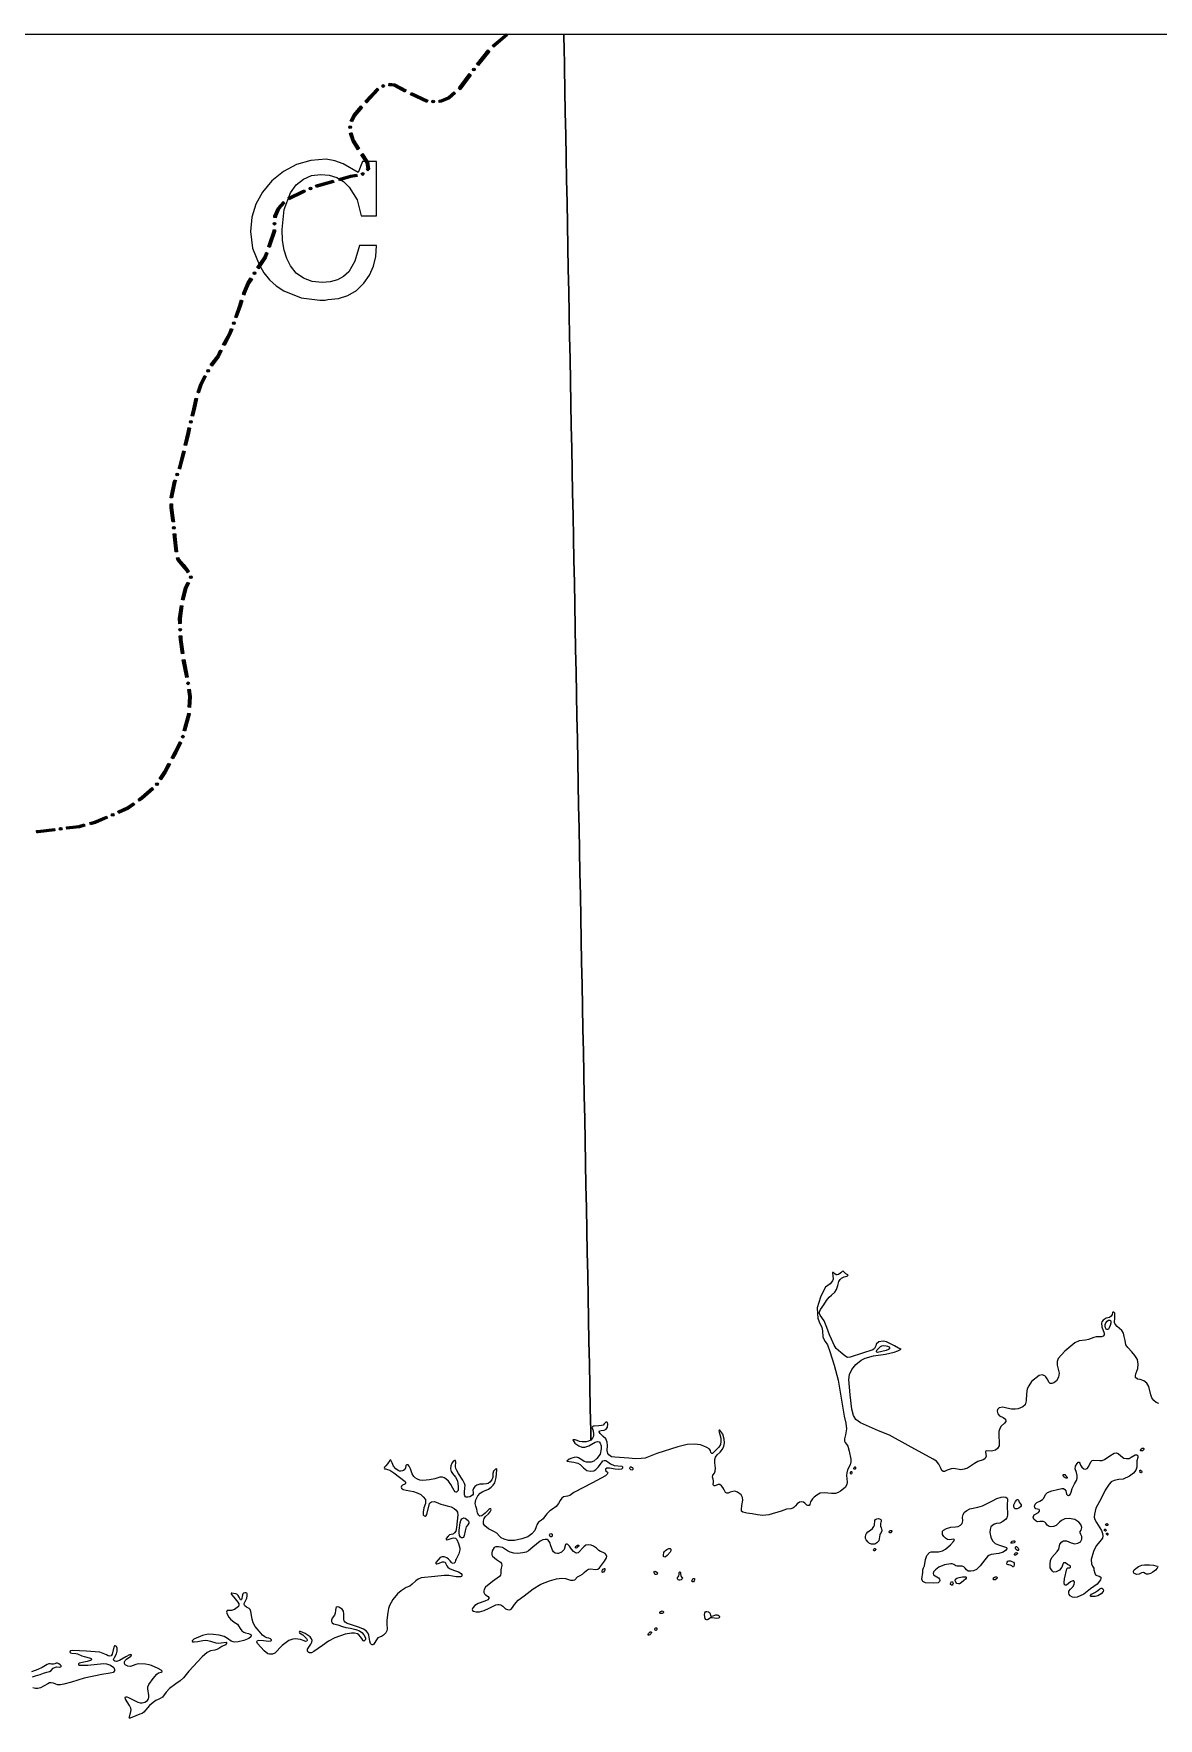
# Model space of a CAD drawing. Header units: metres. Extents: x -835890 to 1024355, y 79891 to 2211954.
# Drawn here: x 321730 to 508198, y 1932672 to 2211873 of the extents above; entities that cross this region are included whole.
import ezdxf

# ---------------------------------------------------------------- set-up
doc = ezdxf.new("R2010")
doc.units = ezdxf.units.M
doc.header["$LTSCALE"] = 2200
for name, color, linetype, lineweight in [('18', 7, 'Continuous', 13), ('20', 7, 'Continuous', 13), ('37', 7, 'Continuous', 13)]:
    doc.layers.add(name, color=color, linetype=linetype, lineweight=lineweight)

msp = doc.modelspace()

# ---------------------------------------------------------------- hatches: boundary and pattern name
at = {"layer": '37'}
for points in [[(400302, 2211567), (398009, 2209633), (397752, 2209938), (400044, 2211873)], [(397351, 2208941), (395489, 2206589), (395175, 2206837), (397037, 2209190)], [(394572, 2205753, 1), (394851, 2206105, 1)], [(379494, 2203103, 1), (379896, 2203304, 1)], [(383284, 2202203), (381468, 2203160), (380602, 2203257), (380646, 2203654), (381587, 2203549), (383470, 2202556)], [(394263, 2205018), (392528, 2202660), (392437, 2202583), (392179, 2202888), (392234, 2202935), (393940, 2205255)], [(378967, 2202593), (376945, 2200432), (376922, 2200407), (376621, 2200670), (376648, 2200701), (378674, 2202866)], [(386912, 2200493), (384181, 2201736), (384347, 2202100), (387077, 2200857)], [(387745, 2200601, 1), (388194, 2200631, 1)], [(391674, 2201936), (390680, 2201092), (389369, 2200509), (388980, 2200483), (388954, 2200882), (389271, 2200903), (390465, 2201435), (391416, 2202241)], [(376265, 2199653), (375019, 2198227), (374595, 2197271), (374229, 2197433), (374678, 2198444), (375963, 2199916)], [(374190, 2196158, 1), (374239, 2196606, 1)], [(374482, 2195471), (374892, 2194239), (375767, 2192836), (375427, 2192624), (374527, 2194067), (374102, 2195345)], [(376292, 2191997), (377267, 2190603), (377425, 2189403), (377154, 2189132), (376871, 2189414), (377003, 2189546), (376883, 2190453), (375964, 2191768)], [(367413, 2186116, 1), (367832, 2186280, 1)], [(371490, 2187193), (368928, 2186493), (368627, 2186375), (368482, 2186748), (368802, 2186873), (371384, 2187579)], [(375338, 2188224), (374340, 2188024), (372456, 2187468), (372342, 2187852), (374244, 2188413), (375259, 2188616)], [(376058, 2188573, 1), (376499, 2188661, 1)], [(363371, 2183780), (362495, 2182804), (361965, 2181606), (361942, 2181358), (361544, 2181395), (361572, 2181708), (362155, 2183024), (363074, 2184048)], [(366764, 2185648), (366442, 2185523), (364086, 2184341), (363907, 2184698), (366279, 2185888), (366618, 2186021)], [(361632, 2180156, 1), (361673, 2180605, 1)], [(361829, 2179382), (361829, 2179112), (361122, 2176984), (360926, 2176459), (360551, 2176599), (360745, 2177117), (361429, 2179177), (361429, 2179382)], [(360576, 2175523), (360278, 2174726), (359070, 2172894), (358736, 2173114), (359919, 2174908), (360201, 2175663)], [(358238, 2171975, 1), (358482, 2172353, 1)], [(357986, 2171215), (357494, 2170452), (356807, 2168800), (356728, 2168561), (356348, 2168687), (356432, 2168940), (357138, 2170639), (357650, 2171432)], [(356413, 2167612), (356113, 2166712), (355431, 2164773), (355054, 2164906), (355735, 2166841), (356033, 2167738)], [(354822, 2163689, 1), (354980, 2164110, 1)], [(354738, 2162893), (354437, 2162087), (353458, 2160263), (353418, 2160182), (353060, 2160360), (353103, 2160447), (354072, 2162252), (354364, 2163033)], [(352972, 2159287), (352476, 2158294), (351414, 2156934), (351325, 2156781), (350979, 2156982), (351082, 2157159), (352136, 2158508), (352614, 2159465)], [(350536, 2155822, 1), (350762, 2156211, 1)], [(350340, 2155055), (349625, 2153620), (349193, 2152322), (348814, 2152448), (349254, 2153773), (349982, 2155234)], [(348902, 2151389), (348521, 2149603), (348236, 2148457), (347847, 2148554), (348131, 2149693), (348511, 2151472)], [(347745, 2147317, 1), (347854, 2147754, 1)], [(347752, 2146517), (347547, 2145693), (347072, 2143599), (346682, 2143688), (347158, 2145786), (347364, 2146614)], [(346850, 2142617), (346152, 2139957), (346064, 2139706), (345686, 2139839), (345769, 2140075), (346463, 2142719)], [(345468, 2138617, 1), (345618, 2139042, 1)], [(345400, 2137820), (345319, 2137589), (344769, 2134970), (344769, 2134958), (344369, 2134958), (344369, 2135012), (344933, 2137697), (345023, 2137952)], [(344769, 2133958), (344769, 2133329), (345046, 2131245), (345071, 2130998), (344673, 2130958), (344649, 2131198), (344369, 2133302), (344369, 2133958)], [(344997, 2129759, 1), (344951, 2130207, 1)], [(345275, 2129009), (345325, 2128520), (345586, 2126025), (345189, 2125984), (344927, 2128479), (344877, 2128968)], [(345802, 2125079), (345865, 2124824), (346670, 2123882), (347368, 2123042), (347567, 2122793), (347254, 2122543), (347058, 2122789), (346364, 2123624), (345500, 2124636), (345413, 2124982)], [(347770, 2121569, 1), (347770, 2122019, 1)], [(347562, 2120795), (347123, 2119913), (346616, 2118006), (346229, 2118109), (346747, 2120055), (347204, 2120974)], [(346459, 2117043), (346161, 2114949), (346195, 2114101), (345795, 2114085), (345760, 2114969), (346063, 2117099)], [(346044, 2112869, 1), (346026, 2113319, 1)], [(346275, 2112103), (346299, 2111486), (346618, 2109144), (346221, 2109090), (345900, 2111451), (345875, 2112087)], [(346768, 2108169), (347363, 2105228), (346971, 2105149), (346376, 2108089)], [(347353, 2103978, 1), (347290, 2104424, 1)], [(347661, 2103239), (347831, 2102042), (347744, 2100215), (347345, 2100234), (347430, 2102023), (347265, 2103183)], [(347697, 2099217), (347690, 2099069), (346922, 2096276), (346536, 2096382), (347293, 2099132), (347297, 2099236)], [(346256, 2094358), (345442, 2092727), (344880, 2091685), (344528, 2091875), (345087, 2092911), (345898, 2094537)], [(346404, 2095148, 1), (346524, 2095582, 1)], [(344405, 2090805), (343628, 2089367), (342882, 2088206), (342545, 2088422), (343284, 2089570), (344053, 2090995)], [(341598, 2086625), (339823, 2085054), (339291, 2084677), (339060, 2085003), (339575, 2085368), (341333, 2086924)], [(342051, 2087283, 1), (342294, 2087662, 1)], [(338475, 2084099), (337433, 2083361), (335823, 2082643), (335661, 2083009), (337234, 2083710), (338244, 2084426)], [(325233, 2079768), (322460, 2079427), (322236, 2079420), (322223, 2079820), (322429, 2079827), (325184, 2080165)], [(325978, 2080061, 1), (326424, 2080116, 1)], [(330199, 2080505), (329301, 2080268), (327218, 2080012), (327169, 2080409), (329225, 2080661), (330096, 2080891)], [(333989, 2081840), (331972, 2080973), (331165, 2080760), (331063, 2081147), (331841, 2081352), (333831, 2082208)], [(334622, 2082330, 1), (335035, 2082508, 1)]]:
    msp.add_hatch(color=256, dxfattribs=at).paths.add_polyline_path(points)

# ---------------------------------------------------------------- linework, layer by layer
at = {"layer": '18'}
for points in [[(204793, 2211776), (409624, 2211776)], [(411160, 2132050), (411089, 2135757), (411017, 2139463), (410946, 2143170), (410874, 2146878), (410803, 2150585), (410731, 2154293), (410660, 2158001), (410589, 2161710), (410517, 2165418), (410446, 2169127), (410374, 2172837), (410303, 2176546), (410231, 2180256), (410160, 2183967), (410088, 2187677), (410017, 2191388), (409945, 2195099), (409874, 2198811), (409802, 2202523), (409730, 2206235), (409659, 2209947), (409643, 2210778), (409624, 2211776), (614530, 2211776)], [(409624, 2211776), (409643, 2210778), (409659, 2209947), (409730, 2206235), (409802, 2202523), (409874, 2198811), (409945, 2195099), (410017, 2191388), (410088, 2187677), (410160, 2183967), (410231, 2180256), (410303, 2176546), (410374, 2172837), (410446, 2169127), (410517, 2165418), (410589, 2161710), (410660, 2158001), (410731, 2154293), (410803, 2150585), (410874, 2146878), (410946, 2143170), (411017, 2139463), (411089, 2135757), (411160, 2132050), (411231, 2128344), (411303, 2124638), (411374, 2120933), (411446, 2117228), (411517, 2113523), (411588, 2109818), (411660, 2106114), (411731, 2102410), (411803, 2098706), (411874, 2095002), (411945, 2091299), (412017, 2087596), (412088, 2083894), (412159, 2080191), (412231, 2076489), (412302, 2072787), (412373, 2069086), (412445, 2065384), (412516, 2061683), (412587, 2057982), (412659, 2054282), (412730, 2050582), (412801, 2046881), (412873, 2043182), (412944, 2039482), (413015, 2035783), (413086, 2032084), (413158, 2028385), (413229, 2024687), (413300, 2020989), (413372, 2017291), (413443, 2013593), (413514, 2009895), (413585, 2006198), (413657, 2002501), (413728, 1998804), (413799, 1995108), (413870, 1991412), (413941, 1987716), (414013, 1984020), (414084, 1980324), (414125, 1978794), (413693, 1978612), (413329, 1978498), (412670, 1978476), (412215, 1978567), (411829, 1978726), (411488, 1978839), (411122, 1978817), (411465, 1978271), (412124, 1977840), (412624, 1977612), (413125, 1977612), (413761, 1977817), (414853, 1978430), (415239, 1978544), (415489, 1978498), (415671, 1978271), (415831, 1977840), (415808, 1977340), (415649, 1976477), (415103, 1975727), (414591, 1975307), (414159, 1975148), (413705, 1975102), (413363, 1975102), (412977, 1975238), (412590, 1975511), (412067, 1975829), (411726, 1975943), (411317, 1975920), (410931, 1975784), (410499, 1975625), (410152, 1975283), (411294, 1975125), (411931, 1974966), (412340, 1974761)], [(435385, 1980424), (435339, 1980265), (435476, 1979720), (435635, 1979107), (435681, 1978539), (435590, 1978040), (435317, 1977631), (434680, 1976950), (434271, 1976587), (434157, 1976587), (434021, 1976746), (433930, 1977064), (433702, 1977314), (433339, 1977563), (432838, 1977790), (432293, 1977972), (431269, 1978108), (430076, 1978055), (428507, 1977692), (425073, 1976579), (423095, 1975806), (422470, 1975704), (421515, 1975681), (420424, 1975772), (418059, 1975931), (417536, 1976022), (417070, 1976329), (416911, 1976556), (416842, 1977033), (416888, 1977896), (416797, 1978419), (416569, 1978964), (416160, 1979373), (415637, 1979873), (415489, 1980134), (415558, 1980293), (415808, 1980361), (416308, 1980407), (416626, 1980588), (416876, 1980952), (416922, 1981429), (416876, 1981679), (416763, 1981770), (416604, 1981770), (416308, 1981452), (416126, 1981270), (415876, 1981202), (415444, 1981156), (414671, 1981111), (414512, 1981088), (414375, 1980975), (414330, 1980793), (414489, 1980316), (414557, 1979793), (414557, 1979430), (414398, 1979112), (414125, 1978794), (414084, 1980324), (414013, 1984020), (413941, 1987716), (413870, 1991412), (413799, 1995108), (413728, 1998804), (413657, 2002501), (413585, 2006198), (413514, 2009895), (413443, 2013593), (413372, 2017291), (413300, 2020989), (413229, 2024687), (413158, 2028385), (413086, 2032084), (413015, 2035783), (412944, 2039482), (412873, 2043182), (412801, 2046881), (412730, 2050582), (412659, 2054282), (412587, 2057982), (412516, 2061683), (412445, 2065384), (412373, 2069086), (412302, 2072787), (412231, 2076489), (412159, 2080191), (412088, 2083894), (412017, 2087596), (411945, 2091299), (411874, 2095002), (411803, 2098706), (411731, 2102410), (411660, 2106114), (411588, 2109818), (411517, 2113523), (411446, 2117228), (411374, 2120933), (411303, 2124638), (411231, 2128344), (411160, 2132050)], [(476562, 1974149), (475982, 1973973), (475428, 1973872), (474319, 1974048), (473878, 1974036), (473172, 1973784), (472768, 1973583), (472542, 1973583), (472290, 1973759), (472113, 1974111), (471811, 1974791), (471433, 1975270), (470853, 1975648), (466719, 1977864), (463606, 1979589), (461791, 1980319), (458842, 1981629), (458048, 1982170), (457670, 1982875), (457368, 1983908), (457116, 1986300), (456876, 1988831), (457002, 1989662), (457380, 1990493), (458023, 1991286), (458956, 1992042), (459611, 1992369), (460997, 1992772), (462989, 1993024), (464425, 1993376), (464993, 1993590), (465547, 1993867), (465119, 1994044), (464463, 1994396), (463127, 1995051), (462598, 1995152), (461842, 1995051), (461439, 1994699), (461338, 1994396), (461136, 1993968), (460859, 1993716), (459170, 1993162), (457078, 1992508), (456637, 1992495), (456234, 1992722), (455578, 1993326), (454797, 1993981), (454444, 1994535), (453990, 1995517), (453663, 1996222), (453259, 1997456), (452812, 1998529), (452126, 1999488), (451989, 1999898), (452172, 2000446), (452713, 2001185), (453208, 2001941), (453605, 2002459), (453986, 2002809), (454550, 2003297), (454839, 2003723), (455061, 2004401), (455228, 2005071), (455426, 2005376), (455686, 2005604), (456128, 2005818), (456555, 2005939), (456722, 2006016), (456737, 2006077), (456760, 2006145), (456608, 2006221), (456394, 2006358), (456227, 2006495), (456059, 2006678), (455922, 2006754), (455785, 2006709), (455571, 2006511), (455160, 2006252), (454961, 2006160), (454779, 2006160), (454580, 2006328), (454352, 2006541), (454199, 2006541), (454169, 2006419), (454245, 2006054), (454306, 2005460), (454184, 2005170), (453788, 2004698), (453041, 2004135), (452774, 2003716), (452195, 2002467), (451661, 2000685), (451669, 1999763), (451760, 1999002), (451943, 1998392), (452416, 1997418), (452515, 1996907), (452591, 1995887), (452713, 1995521), (452987, 1995141), (453353, 1994592)], [(506305, 1988201), (505801, 1988579), (505170, 1988806), (504742, 1988906), (504439, 1989133), (504414, 1989435), (504465, 1989788), (504792, 1990644), (504881, 1991387), (504729, 1992117), (504326, 1992797), (503797, 1993427), (503116, 1994107), (502839, 1994560), (502700, 1995303), (502549, 1995958), (502423, 1996512), (502121, 1996965), (501364, 1997595), (501062, 1997972), (500936, 1998275), (501011, 1999055), (500974, 1999798), (500822, 2000000), (500671, 2000000), (500621, 1999924), (500520, 1999597), (500369, 1999320), (500117, 1999093), (499562, 1998967), (499033, 1998640), (498831, 1998388), (498781, 1998136), (498831, 1997557), (499209, 1996499), (499209, 1996247), (499058, 1995995), (498781, 1995895), (498327, 1995895), (497873, 1995895), (497520, 1995769), (496638, 1995467), (496109, 1995341), (495101, 1995215), (494370, 1994913), (492719, 1993515), (491585, 1992306), (491433, 1991828), (491408, 1991173), (491736, 1989889), (491673, 1989221), (491320, 1988617), (490891, 1988289), (490539, 1988189), (490261, 1988164), (490110, 1988340), (489782, 1988944), (489555, 1989272), (489354, 1989448), (488951, 1989574), (488421, 1989473), (487186, 1988516), (486707, 1987786), (486430, 1987282), (486329, 1986476), (486279, 1985293), (486115, 1984625), (485712, 1984273), (484955, 1983945), (484477, 1983920), (483846, 1983920), (483090, 1984096), (482410, 1984248), (481830, 1984122), (481553, 1983870), (481452, 1983593), (481578, 1983139), (481880, 1982812), (482485, 1982535), (482838, 1982233), (482889, 1981880), (482687, 1981578), (482132, 1981100), (481893, 1980709), (481767, 1980206), (481742, 1979526), (481817, 1978342), (481792, 1977813), (481515, 1977410), (481187, 1977133), (480544, 1976970), (479788, 1976995), (479587, 1976944), (479536, 1976844), (479612, 1976466), (479637, 1976088), (479410, 1975685), (479158, 1975509), (478276, 1975207), (477721, 1974879), (476562, 1974149)], [(453353, 1994592), (453757, 1993473), (454428, 1991203), (455122, 1988728), (455617, 1985735), (456097, 1982742), (456410, 1981577), (456501, 1980648), (456333, 1979673), (456158, 1978980), (456158, 1978630), (456280, 1978356), (456524, 1978097), (456707, 1977792), (456920, 1976970), (457233, 1975606), (457233, 1975180), (457080, 1974708), (456638, 1973870), (456539, 1973375), (456494, 1972903), (456600, 1971791), (456555, 1971426), (456303, 1970915), (455495, 1970321), (455114, 1970078), (454657, 1969956), (454032, 1969940), (453376, 1969971), (452827, 1970047), (452134, 1969963), (451569, 1969659), (451143, 1969339), (450838, 1969065), (450533, 1968532), (450441, 1968090), (450289, 1967938), (450106, 1967938), (449938, 1967999), (449588, 1968334), (449344, 1968501), (449054, 1968562), (448681, 1968494), (448345, 1968235), (448056, 1967900), (447766, 1967625), (447583, 1967519), (447278, 1967412), (446531, 1967321), (445639, 1967024), (443612, 1966399), (442636, 1966277), (441721, 1966384), (440868, 1966552), (439960, 1966666), (439290, 1966849), (439092, 1967016), (439061, 1967290), (439122, 1967960), (439290, 1968844), (439274, 1969255), (439023, 1969704), (438444, 1970177), (437986, 1970314), (437651, 1970268), (437209, 1970131), (436858, 1969994), (436660, 1969994), (436447, 1970116), (436325, 1970314), (436172, 1970649), (436004, 1970938), (435776, 1971212), (435486, 1971410), (435204, 1971403), (434853, 1971235), (434640, 1971220), (434533, 1971220), (434411, 1971357), (434411, 1971494), (434442, 1971753), (434457, 1972042), (434381, 1972301), (434305, 1972621), (434350, 1972972), (434610, 1973322), (434747, 1973611), (434777, 1974144), (434693, 1975020), (434693, 1975584), (434800, 1975964), (435029, 1976330), (435567, 1976769), (435953, 1977291), (436181, 1977768), (436272, 1978312), (436226, 1978948), (435976, 1979788), (435681, 1980219), (435499, 1980424), (435385, 1980424)], [(508271, 1984852), (507817, 1985003), (507464, 1985356), (507111, 1985809), (506935, 1986287), (506607, 1987647), (506305, 1988201)], [(396285, 1971470), (395700, 1971450), (395195, 1971309), (394852, 1971067), (394650, 1970765), (394569, 1970462), (394610, 1970039), (394610, 1969817), (394468, 1969636), (394044, 1969374), (393721, 1969313), (393459, 1969313), (393318, 1969394), (393196, 1969555), (393156, 1969737), (393136, 1970100), (393237, 1970926), (393257, 1971269), (393156, 1971591), (392873, 1972115), (392187, 1973264), (391904, 1973728), (391743, 1974050), (391662, 1974433), (391702, 1975199), (391672, 1975374), (391531, 1975374), (391289, 1975233), (391087, 1974951), (390885, 1974527), (390824, 1974023), (390925, 1973579), (391147, 1973236), (391692, 1972631), (391975, 1972006), (392086, 1971088), (392086, 1970443), (391965, 1970241), (391864, 1970160), (391763, 1970160), (391602, 1970221), (391440, 1970402), (391218, 1970826), (390895, 1971431), (390511, 1971955), (390087, 1972339), (389805, 1972520), (389502, 1972641), (389078, 1972641), (388250, 1972359), (387362, 1972177), (386796, 1972137), (386120, 1972107), (385757, 1972167), (385373, 1972288), (384990, 1972510), (384747, 1972752), (384505, 1973176), (384222, 1974003), (384000, 1974487), (383819, 1974668), (383596, 1974689), (383496, 1974648), (383455, 1974547), (383374, 1974184), (383253, 1973922), (383051, 1973761), (382870, 1973660), (382627, 1973620), (382365, 1973620), (382143, 1973720), (381779, 1974023), (381406, 1974477), (381143, 1975001), (380942, 1975465), (380861, 1975506), (380760, 1975405), (380417, 1974860), (380114, 1974537), (379892, 1974295), (379851, 1974154), (379912, 1974033), (380094, 1974013), (380417, 1973932), (380780, 1973811), (381466, 1973347), (383304, 1971915), (383405, 1971734), (383405, 1971613), (383284, 1971491), (382900, 1971290), (382718, 1971128), (382658, 1970987), (382738, 1970806), (382991, 1970614), (383475, 1970493), (384727, 1970271), (385333, 1970049), (385918, 1969747), (386322, 1969404), (386685, 1968940)], [(412340, 1974761), (412909, 1974171), (413454, 1973762), (414046, 1973626), (414614, 1973694), (414955, 1973921), (415342, 1974284), (415865, 1975034), (416115, 1975329), (416297, 1975397), (416592, 1975397), (416911, 1975193), (417343, 1974852), (418002, 1974580), (419230, 1974443), (419366, 1974330), (419366, 1974148), (419184, 1973966), (418661, 1973898), (418138, 1973944), (417206, 1974125), (416751, 1974125), (416547, 1973966), (416524, 1973853), (416615, 1973694), (416865, 1973489), (416911, 1973353), (416820, 1973148), (416524, 1972853), (414409, 1971717), (411306, 1970070), (410624, 1969593), (410214, 1969480), (409919, 1969457), (409578, 1969366), (409282, 1969162), (409032, 1968775), (408770, 1968287), (408338, 1967787), (407725, 1967356), (407315, 1967083), (406838, 1966583), (406451, 1966038), (406224, 1965720), (405951, 1965538), (405428, 1965152), (405212, 1964868), (405053, 1964414), (404825, 1963823), (404348, 1963255), (403689, 1962755), (402688, 1962415), (401460, 1962142), (400483, 1962142), (399755, 1962346), (399266, 1962562), (398948, 1962880), (398516, 1963335), (398152, 1963585), (397697, 1963789), (397151, 1964062), (396538, 1964561), (396333, 1964925), (396333, 1965334), (396424, 1965765), (396657, 1966119), (397133, 1966535), (397431, 1966892), (397580, 1967219), (397550, 1967368), (397372, 1967398), (397193, 1967279), (396597, 1966654), (396031, 1966238), (395703, 1966178), (395525, 1966267), (395316, 1966684), (395227, 1967308), (395018, 1967844), (394929, 1968290), (395018, 1968855), (395376, 1969539), (395763, 1969985), (396180, 1970283), (397163, 1970669), (397598, 1970966), (397921, 1971329), (398163, 1971692), (398385, 1972599), (398547, 1973829), (398547, 1973990), (398466, 1974030), (398284, 1973970), (397981, 1973647), (397840, 1973264), (397840, 1972619), (397679, 1972196), (397335, 1971793), (397073, 1971611), (396810, 1971531), (396285, 1971470)], [(494353, 1965608), (493413, 1965791), (492681, 1965738), (492132, 1965478), (491792, 1965164), (491270, 1964643), (490799, 1964460), (490355, 1964408), (490094, 1964460), (489780, 1964695), (489571, 1965034), (489362, 1965191), (489127, 1965269), (488526, 1965295), (488186, 1965243), (487951, 1965321), (487559, 1965660), (487454, 1966026), (487637, 1966391), (488343, 1966756), (488499, 1966991), (488499, 1967174), (488421, 1967278), (487872, 1967408), (487715, 1967617), (487689, 1967852), (487794, 1968165), (488081, 1968426), (488578, 1968687), (488970, 1968948), (489205, 1969183), (489466, 1969783), (489832, 1970096), (490538, 1970357), (491479, 1970566), (492210, 1970774), (492472, 1970748), (492707, 1970592), (492864, 1970357), (492994, 1969835), (493125, 1969652), (493282, 1969600), (493569, 1969783), (493752, 1970174), (493935, 1970774), (494327, 1971531), (494654, 1972071), (494732, 1972489), (494732, 1972906), (494628, 1973429), (494419, 1974029), (494445, 1974473), (494759, 1974891), (494915, 1975100), (495072, 1975100), (495177, 1974969), (495281, 1974604), (495490, 1974290), (495830, 1974003), (496144, 1973951), (496405, 1974081), (496614, 1974342), (497006, 1975152), (497241, 1975413), (497529, 1975465), (498496, 1975387), (498862, 1975413), (499280, 1975570), (500155, 1976183), (500861, 1976627), (501227, 1976679), (501540, 1976575), (501984, 1976183), (502481, 1975792), (502899, 1975739), (503370, 1975739), (503683, 1975974), (504337, 1976340), (504624, 1976340), (504781, 1976183), (504781, 1975870), (504650, 1975322), (504650, 1974982), (504650, 1974277), (504493, 1973781), (504101, 1973285), (503422, 1972789), (502376, 1972319), (501671, 1972267), (500861, 1972110), (500364, 1971849), (500024, 1971483), (499384, 1970504), (498705, 1969094), (497842, 1967475), (497594, 1966496), (497568, 1966000), (497699, 1965609), (497934, 1965112), (498770, 1963807), (498953, 1963311)], [(386685, 1968940), (386706, 1968617), (386706, 1968294), (386403, 1967528), (386292, 1966852), (386332, 1966388), (386453, 1966247), (386639, 1966171), (386818, 1966273), (386933, 1966477), (387367, 1968248), (387507, 1968451), (387711, 1968566), (388132, 1968604), (388490, 1968515), (389242, 1968171), (389689, 1968031), (390263, 1967891), (390927, 1967713), (391424, 1967471), (391775, 1967186), (391979, 1966842), (392030, 1966370), (391852, 1964279), (391730, 1963699), (391513, 1963393), (391335, 1963266), (391207, 1963202), (390671, 1963075), (390454, 1962884), (390148, 1962476), (390135, 1962323), (390244, 1962253), (390461, 1962291), (391137, 1962546), (391392, 1962584), (391647, 1962520), (391864, 1962329), (392171, 1961628), (392375, 1960863), (392375, 1960570), (392209, 1959907), (391960, 1959391), (391769, 1959072), (391679, 1958868), (391590, 1958524), (391462, 1958371), (391309, 1958307), (391131, 1958371), (391029, 1958498), (390761, 1958779), (390493, 1959059), (390212, 1959276), (389970, 1959378), (389765, 1959416), (389446, 1959416), (389140, 1959301), (388777, 1958951), (388419, 1958505), (388394, 1958352), (388445, 1958301), (388547, 1958301), (388802, 1958352), (389529, 1958594), (389746, 1958619), (389938, 1958530), (390027, 1958365), (390218, 1957944), (390423, 1957702), (390678, 1957498), (391354, 1957230), (392164, 1956943), (392585, 1956688), (392726, 1956484), (392738, 1956293), (392636, 1956166), (392496, 1956127), (391769, 1956115), (390557, 1956318), (389816, 1956318), (388222, 1956178), (385982, 1955930), (385497, 1955751), (385115, 1955471), (384483, 1954904), (384075, 1954585), (383513, 1954343), (382646, 1953820), (382059, 1953310), (381261, 1952360), (380738, 1951379), (380585, 1950882), (380438, 1950200), (380273, 1948938), (380260, 1948300), (380343, 1947503), (380292, 1947159), (380113, 1946815), (379718, 1946433), (379373, 1946241), (379048, 1946146)], [(470555, 1960290), (471234, 1960275), (471777, 1960275), (472388, 1960418), (472916, 1960689), (473761, 1961398), (474259, 1961971), (474380, 1962182), (474365, 1962287), (474199, 1962348), (473610, 1962272), (473218, 1962317), (472916, 1962544), (472622, 1962807), (472441, 1963139), (472396, 1963486), (472426, 1963682), (472592, 1963863), (473105, 1964134), (473784, 1964360), (474553, 1964405), (474991, 1964481), (475383, 1964677), (475670, 1964978), (475783, 1965393), (475738, 1966026), (475828, 1966433), (476085, 1966825), (476432, 1967111), (476930, 1967367), (478272, 1967654), (479034, 1967887), (479834, 1968264), (480709, 1968732), (481403, 1969093), (482142, 1969304), (482565, 1969365), (482942, 1969304), (483153, 1969154), (483206, 1968978), (483146, 1967999), (483191, 1966326), (483055, 1965920), (482859, 1965633), (482407, 1965272), (481924, 1965031), (481365, 1964940), (481049, 1964865), (480747, 1964684), (480445, 1964398), (480317, 1963953), (480272, 1963456), (480407, 1962717), (480702, 1962091), (481154, 1961669), (481712, 1961398), (482346, 1961217), (482693, 1961066), (483010, 1960976), (483101, 1960870), (483085, 1960750), (482844, 1960478), (482452, 1960192), (481728, 1959981), (480460, 1959800), (480090, 1959657), (479879, 1959491), (479457, 1958948), (478687, 1957953), (478054, 1957350), (477571, 1957109), (477118, 1957049), (476666, 1957064), (476371, 1957283), (476160, 1957554), (475934, 1957780), (475677, 1957870), (475315, 1957870), (474847, 1957870), (474636, 1957916), (474274, 1958172), (474033, 1958292), (473806, 1958292), (472773, 1958134), (471807, 1957712), (471249, 1957275), (470947, 1956958), (470857, 1956657), (470947, 1956476), (471732, 1955933), (471913, 1955707), (471973, 1955496), (471913, 1955330), (471702, 1955149), (470947, 1955044), (469589, 1955119), (469152, 1955345), (469023, 1955564), (469008, 1955745), (469144, 1956845), (469159, 1957283)], [(498953, 1963311), (499018, 1962906), (498940, 1962541), (498496, 1961992), (497868, 1961235), (497450, 1960321), (497058, 1958990), (497124, 1958272), (497280, 1957880), (497489, 1957540), (497516, 1957305), (497646, 1956731), (497803, 1956444), (498012, 1956339), (498378, 1956209), (498639, 1956052), (498692, 1955817), (498613, 1955634), (498064, 1954903), (496980, 1954107), (495856, 1953245), (494759, 1952775), (494288, 1952697), (493974, 1952749), (493609, 1952984), (493400, 1953193), (493347, 1953428), (493373, 1953741), (493661, 1954055), (494027, 1954446), (494262, 1954864), (494314, 1955204), (494210, 1955439), (494027, 1955465), (493661, 1955308), (492981, 1954760), (492825, 1954734), (492668, 1954812), (492563, 1955178), (492668, 1955778), (493034, 1957449), (493217, 1957632), (493478, 1957632), (493635, 1957710), (493661, 1957893), (493478, 1958024), (493138, 1958180), (492798, 1958441), (492485, 1958415), (492380, 1958206), (492224, 1957710), (491832, 1957240), (491270, 1956940), (490799, 1956914), (490590, 1957123), (490277, 1957619), (490277, 1958219), (490329, 1958846), (490538, 1959316), (491400, 1960308), (491688, 1960700), (491871, 1961509), (492197, 1961940), (492485, 1962097), (492981, 1962071), (493765, 1961757), (494367, 1961601), (494863, 1961679), (495281, 1961940), (495490, 1962358), (495490, 1962828), (495360, 1963141), (495229, 1963402), (495229, 1963611), (495386, 1963846), (495490, 1964316), (495333, 1964812), (495046, 1965178), (494353, 1965608)], [(403059, 1952981), (404563, 1954155), (405822, 1954892), (407258, 1955457), (408407, 1955785), (409309, 1955895), (409911, 1955840), (410759, 1955594), (411169, 1955567), (411443, 1955649), (411908, 1956113), (412346, 1956332), (412742, 1956537), (413016, 1956838), (413371, 1957193), (413727, 1957412), (414055, 1957439), (414876, 1957357), (415286, 1957384), (415560, 1957603), (416380, 1958696), (416709, 1959243), (416751, 1959515), (416674, 1959781), (416503, 1960010), (416179, 1960162), (415683, 1960314), (415454, 1960485), (415073, 1960866), (414539, 1961190), (414139, 1961342), (413643, 1961399), (413300, 1961361), (412919, 1961094), (411985, 1960124), (411756, 1960029), (411565, 1960086), (411260, 1960295), (410879, 1960695), (410574, 1961190), (410288, 1961494), (410173, 1961551), (410021, 1961551), (409926, 1961456), (409659, 1960676), (409525, 1960466), (409220, 1960200), (408763, 1960010), (408553, 1959971), (408210, 1960029), (407924, 1960238), (407733, 1960523), (407495, 1961241), (407304, 1961832), (407056, 1962174), (406847, 1962308), (406542, 1962327), (406160, 1962270), (405703, 1962022), (404483, 1961032), (403758, 1960441), (403377, 1960213), (402843, 1960098), (401957, 1959993), (401328, 1960032), (400737, 1960184), (400298, 1960451), (399459, 1960965), (398792, 1961117), (398334, 1961117), (398058, 1960955), (397753, 1960441), (397696, 1960060), (397696, 1959793), (397829, 1959565), (398458, 1958993), (399126, 1958536), (399297, 1958308), (399364, 1957993), (399230, 1957536), (399192, 1957289), (399192, 1956717), (399116, 1956413), (398944, 1956184), (397820, 1955365), (396657, 1954394), (396399, 1954022), (396361, 1953794), (396361, 1953508), (396476, 1953317), (396666, 1953127), (397086, 1952879), (397200, 1952708), (397200, 1952517), (397009, 1952289), (396552, 1952060), (395408, 1951698), (394893, 1951355), (394560, 1950984), (394445, 1950717), (394502, 1950527)], [(403059, 1952981), (404563, 1954155), (405822, 1954892), (407258, 1955457), (408407, 1955785), (409309, 1955895), (409911, 1955840), (410759, 1955594), (411169, 1955567), (411443, 1955649), (411908, 1956113), (412346, 1956332), (412742, 1956537), (413016, 1956838), (413371, 1957193), (413727, 1957412), (414055, 1957439), (414876, 1957357), (415286, 1957384), (415560, 1957603), (416380, 1958696), (416709, 1959243), (416751, 1959515), (416674, 1959781), (416503, 1960010), (416179, 1960162), (415683, 1960314), (415454, 1960485), (415073, 1960866), (414539, 1961190), (414139, 1961342), (413643, 1961399), (413300, 1961361), (412919, 1961094), (411985, 1960124), (411756, 1960029), (411565, 1960086), (411260, 1960295), (410879, 1960695), (410574, 1961190), (410288, 1961494), (410173, 1961551), (410021, 1961551), (409926, 1961456), (409659, 1960676), (409525, 1960466), (409220, 1960200), (408763, 1960010), (408553, 1959971), (408210, 1960029), (407924, 1960238), (407733, 1960523), (407495, 1961241), (407304, 1961832), (407056, 1962174), (406847, 1962308), (406542, 1962327), (406160, 1962270), (405703, 1962022), (404483, 1961032), (403758, 1960441), (403377, 1960213), (402843, 1960098), (401957, 1959993), (401328, 1960032), (400737, 1960184), (400298, 1960451), (399459, 1960965), (398792, 1961117), (398334, 1961117), (398058, 1960955), (397753, 1960441), (397696, 1960060), (397696, 1959793), (397829, 1959565), (398458, 1958993), (399126, 1958536), (399297, 1958308), (399364, 1957993), (399230, 1957536), (399192, 1957289), (399192, 1956717), (399116, 1956413), (398944, 1956184), (397820, 1955365), (396657, 1954394), (396399, 1954022), (396361, 1953794), (396361, 1953508), (396476, 1953317), (396666, 1953127), (397086, 1952879), (397200, 1952708), (397200, 1952517), (397009, 1952289), (396552, 1952060), (395408, 1951698), (394893, 1951355), (394560, 1950984), (394445, 1950717), (394502, 1950527)], [(469159, 1957283), (469280, 1957599), (469438, 1957923), (469619, 1959009), (469831, 1959672), (470238, 1960139), (470555, 1960290)], [(358818, 1945579), (359067, 1945649), (359832, 1945559), (360726, 1945457), (361057, 1945508), (361147, 1945585), (361147, 1945687), (360994, 1945827), (360713, 1945942), (360394, 1946018), (360049, 1946184), (359679, 1946477), (359118, 1947102), (358480, 1947880), (358116, 1948485), (357950, 1949097), (357734, 1950384), (357612, 1950710), (357446, 1950862), (357038, 1951066), (356757, 1951334), (356630, 1951513), (356649, 1951697), (356866, 1952169), (357045, 1952564), (357134, 1952972), (357147, 1953278), (357096, 1953406), (356930, 1953482), (356726, 1953482), (356521, 1953406), (356394, 1953278), (356343, 1953138), (356305, 1952870), (356266, 1952552), (356190, 1952386), (356113, 1952322), (356037, 1952322), (355947, 1952437), (355820, 1952730), (355616, 1953036), (355411, 1953240), (355194, 1953329), (354569, 1953418), (354493, 1953393), (354467, 1953316), (354531, 1953202), (354901, 1952730), (355603, 1951901), (355756, 1951646), (355756, 1951430), (355667, 1951213), (355041, 1950703), (354518, 1950550), (354174, 1950537), (353816, 1950537), (353734, 1950455), (353708, 1950251), (353785, 1949906), (354065, 1949409), (354384, 1949078), (354984, 1948632), (355507, 1948249), (355705, 1948001), (355986, 1947529), (356266, 1947159), (356560, 1946943), (356840, 1946828), (357364, 1946751), (357644, 1946637), (357785, 1946509), (357797, 1946356), (357746, 1946178), (357421, 1945916), (356592, 1945585), (355622, 1945343), (355086, 1945292), (354818, 1945330), (354474, 1945483), (353893, 1945923), (353293, 1946241), (352490, 1946471), (351558, 1946573), (350678, 1946598), (349740, 1946401), (348273, 1945776), (348005, 1945534), (348005, 1945432), (348068, 1945355), (348336, 1945330), (348962, 1945381), (349778, 1945572), (350161, 1945598), (350582, 1945559), (351041, 1945457), (351909, 1945190), (352305, 1945139), (352802, 1945190), (353619, 1945304), (353708, 1945253), (353702, 1945043)], [(394502, 1950527), (394636, 1950413), (395074, 1950336), (395627, 1950336), (396409, 1950565), (397267, 1950946), (398373, 1951479), (398678, 1951555), (398906, 1951555), (399173, 1951460), (399516, 1951232), (399964, 1950841), (400289, 1950689), (400651, 1950651), (400899, 1950784), (401127, 1951051), (401471, 1951527), (402081, 1952232), (403059, 1952981)], [(394502, 1950527), (394636, 1950413), (395074, 1950336), (395627, 1950336), (396409, 1950565), (397267, 1950946), (398373, 1951479), (398678, 1951555), (398906, 1951555), (399173, 1951460), (399516, 1951232), (399964, 1950841), (400289, 1950689), (400651, 1950651), (400899, 1950784), (401127, 1951051), (401471, 1951527), (402081, 1952232), (403059, 1952981)], [(379048, 1946146), (378805, 1946031), (378665, 1945865), (378474, 1945534), (378142, 1944973), (377989, 1944858), (377874, 1944858), (377721, 1944909), (377593, 1945050), (377491, 1945470), (377287, 1946465), (377134, 1946860), (376879, 1947166), (376419, 1947472), (375743, 1947739), (374257, 1948205), (373695, 1948409), (373389, 1948600), (373223, 1948804), (373172, 1949059), (373172, 1949964), (373102, 1950442), (372885, 1950773), (372349, 1951117), (372043, 1951156), (371877, 1951041), (371813, 1950901), (371775, 1950518), (371737, 1950085), (371596, 1949792), (371239, 1949282), (371112, 1948950), (371112, 1948734), (371226, 1948504), (371431, 1948351), (371724, 1948287), (372171, 1948185), (372923, 1947880), (373478, 1947720), (374282, 1947605), (375163, 1947414), (375749, 1947147), (376158, 1946892), (376483, 1946503), (376751, 1945993), (376751, 1945814), (376675, 1945636), (376547, 1945496), (376458, 1945483), (376356, 1945508), (376305, 1945610), (376151, 1945916), (375922, 1946197), (375667, 1946490), (375437, 1946656), (374927, 1946770), (374429, 1946770), (373357, 1946617), (371647, 1946031), (370595, 1945477), (369625, 1944763), (368196, 1943730), (367781, 1943533), (367488, 1943507), (367360, 1943571), (367207, 1943698), (367156, 1943838), (367131, 1943940), (367143, 1944144), (367335, 1944438), (367692, 1944960), (367871, 1945304), (367883, 1945572), (367794, 1945853), (367558, 1946178), (366742, 1946751), (365989, 1947032), (365797, 1947032), (365746, 1946955), (365810, 1946815), (366333, 1946484), (366958, 1945885), (367073, 1945668), (367073, 1945566), (366997, 1945438), (366818, 1945426), (366563, 1945528), (365950, 1945719), (365529, 1945795), (365121, 1945834), (364700, 1945783), (364056, 1945547), (362946, 1944731), (361695, 1943469), (361319, 1943309), (360821, 1943284), (360528, 1943360), (359966, 1943870), (358818, 1945094), (358742, 1945362), (358818, 1945579)], [(327762, 1943794), (327724, 1943654), (327839, 1943539), (328043, 1943488), (328694, 1943437), (329013, 1943348), (329689, 1943029), (330123, 1942889), (331169, 1942659), (331271, 1942570), (331290, 1942347), (331163, 1942232), (330614, 1942079), (329274, 1941812), (329147, 1941722), (329134, 1941595), (329223, 1941506), (329555, 1941480), (330703, 1941493), (333332, 1941761), (333816, 1941722), (334467, 1941493), (335009, 1941079), (335150, 1940734), (335124, 1940518), (334907, 1940288), (334435, 1940148), (333045, 1939931), (330097, 1939307), (328011, 1938650), (326735, 1938331), (326180, 1938236), (325683, 1938236), (325376, 1938325), (324994, 1938478), (324623, 1938529), (324356, 1938529), (324100, 1938402), (322863, 1937726), (322410, 1937605), (322014, 1937605), (321593, 1937732)], [(353702, 1945043), (353536, 1944852), (352911, 1944546), (352413, 1944215), (352120, 1944074), (351749, 1943960), (351048, 1943832), (350512, 1943552), (349638, 1942844), (347469, 1940499), (346595, 1939396), (346033, 1938886), (345319, 1938389), (344228, 1937618), (343718, 1937031), (343092, 1936203), (342703, 1935929), (342384, 1935801), (341989, 1935610), (341529, 1935317), (340955, 1934807), (339998, 1933672), (339724, 1933462), (339354, 1933334), (338690, 1933067), (337746, 1932684), (337619, 1932672), (337555, 1932735), (337593, 1932888), (337848, 1933781), (337874, 1934074), (337823, 1934354), (337619, 1934788), (336942, 1935820), (336898, 1936120), (336974, 1936209), (337153, 1936234), (337459, 1936120), (338978, 1935368), (339373, 1935253), (339730, 1935253), (340164, 1935355), (340617, 1935642), (340770, 1935897), (340821, 1936126), (340821, 1936458), (340643, 1937541), (340649, 1937892), (340815, 1938249), (341529, 1939294), (342167, 1939995), (342416, 1940193), (342888, 1940346), (343041, 1940422), (343041, 1940486), (342875, 1940626), (342391, 1940907), (341255, 1941429), (340898, 1941557), (340273, 1941671), (339048, 1941684), (338646, 1941589), (338225, 1941397), (337778, 1941283), (337357, 1941321), (336923, 1941550), (336783, 1941780), (336783, 1942047), (336911, 1942264), (337115, 1942468), (337855, 1942991), (337944, 1943131), (337944, 1943195), (337842, 1943246), (337625, 1943207), (336987, 1942863), (335966, 1942251), (335475, 1942092), (335194, 1942118), (335041, 1942245), (334990, 1942424), (335105, 1942742), (335450, 1943367), (335577, 1943813), (335577, 1944297), (335469, 1944571), (335265, 1944699), (335137, 1944661), (335009, 1944444), (334716, 1943309), (334563, 1943042), (334308, 1942965), (334104, 1943016), (333823, 1943195), (333274, 1943424), (332681, 1943609), (331941, 1943686), (330486, 1943788), (328190, 1943902), (327839, 1943870), (327762, 1943794)], [(321542, 1939568), (322040, 1939708), (322786, 1939957), (323373, 1940174), (323896, 1940314), (324368, 1940416), (324611, 1940569), (324942, 1940964), (325325, 1941168), (325536, 1941187), (326084, 1941136), (326225, 1941187), (326263, 1941251), (326276, 1941391), (326123, 1941557), (325880, 1941710), (325676, 1941786), (325485, 1941786), (325242, 1941684), (325000, 1941620), (324847, 1941620), (324668, 1941620), (324438, 1941697), (324234, 1941710), (323941, 1941608), (323163, 1941072), (322435, 1940779), (321389, 1940397)]]:
    msp.add_lwpolyline(points, dxfattribs=at)
for points in [[(500045, 1997391), (499921, 1997171), (499796, 1997094), (499652, 1997094), (499557, 1997151), (499461, 1997372), (499365, 1997678), (499384, 1997955), (499480, 1998223), (499691, 1998491), (499930, 1998654), (500141, 1998664), (500285, 1998597), (500352, 1998482), (500352, 1998348), (500343, 1998147), (500199, 1997774)], [(462346, 1993451), (461637, 1993296), (461515, 1993329), (461470, 1993429), (461548, 1993661), (461892, 1994049), (462113, 1994303), (462368, 1994414), (462645, 1994458), (463067, 1994425), (463310, 1994359), (463554, 1994215), (463643, 1994071), (463621, 1993905), (463488, 1993772), (463067, 1993606)], [(505337, 1977358), (505497, 1977442), (505584, 1977464), (505664, 1977464), (505725, 1977453), (505782, 1977404), (505801, 1977328), (505793, 1977240), (505767, 1977172), (505710, 1977100), (505554, 1977028), (505444, 1976986), (505352, 1976986), (505299, 1977009), (505261, 1977073), (505261, 1977142), (505272, 1977248)], [(420750, 1973877), (420650, 1973983), (420600, 1974083), (420600, 1974205), (420634, 1974311), (420684, 1974344), (420767, 1974350), (420862, 1974300), (421007, 1974217), (421062, 1974117), (421073, 1974016), (421057, 1973905), (421001, 1973827), (420895, 1973805)], [(457908, 1973965), (457778, 1973956), (457720, 1974014), (457706, 1974068), (457711, 1974139), (457747, 1974233), (457800, 1974300), (457881, 1974331), (457948, 1974331), (457988, 1974291), (458002, 1974237), (457993, 1974139), (457966, 1974036)], [(457357, 1973303), (457339, 1973201), (457317, 1973169), (457277, 1973147), (457210, 1973169), (457151, 1973236), (457147, 1973357), (457183, 1973455), (457218, 1973522), (457281, 1973563), (457339, 1973554), (457366, 1973514)], [(492759, 1972513), (492595, 1972647), (492483, 1972773), (492431, 1972900), (492431, 1972997), (492475, 1973086), (492550, 1973101), (492692, 1973071), (492886, 1972885), (493057, 1972624), (493072, 1972557), (493080, 1972490), (493027, 1972475), (492945, 1972475)], [(505204, 1973388), (505165, 1973499), (505112, 1973637), (505119, 1973742), (505171, 1973807), (505237, 1973814), (505349, 1973761), (505414, 1973676), (505441, 1973551), (505441, 1973447), (505395, 1973355), (505329, 1973335)], [(484250, 1968053), (484327, 1968296), (484519, 1968602), (484723, 1968857), (484825, 1968921), (484928, 1968921), (485030, 1968819), (485055, 1968679), (485132, 1968500), (485311, 1968270), (485452, 1968053), (485452, 1967900), (485349, 1967696), (485081, 1967505), (484787, 1967390), (484480, 1967377), (484276, 1967530), (484225, 1967734)], [(392286, 1963868), (392417, 1965050), (392549, 1965429), (392738, 1965735), (392914, 1965866), (393074, 1965881), (393264, 1965822), (393761, 1965443), (393892, 1965239), (393863, 1964991), (393702, 1964729), (393454, 1964423), (393381, 1964189), (393279, 1963723), (393104, 1962964), (392987, 1962658), (392826, 1962585), (392680, 1962585), (392519, 1962717), (392359, 1962979), (392300, 1963329)], [(460055, 1963557), (460475, 1963847), (460799, 1964127), (461014, 1964439), (461133, 1964697), (461208, 1965440), (461321, 1965630), (461526, 1965749), (461817, 1965770), (461990, 1965759), (462173, 1965630), (462238, 1965512), (462238, 1965286), (462205, 1965199), (462130, 1964963), (462119, 1964779), (462119, 1964499), (462238, 1964219), (462324, 1964026), (462345, 1963886), (462356, 1963735), (462264, 1963482), (462103, 1963245), (462049, 1963062), (461995, 1962771), (461866, 1962082), (461526, 1961732), (461203, 1961560), (460869, 1961517), (460664, 1961538), (460297, 1961657), (460093, 1961883), (459737, 1962249), (459651, 1962486), (459651, 1962776), (459705, 1963078), (459823, 1963326)], [(407352, 1962812), (407283, 1962909), (407266, 1963062), (407295, 1963175), (407369, 1963266), (407454, 1963295), (407573, 1963272), (407670, 1963175), (407710, 1963068), (407721, 1962948), (407704, 1962835), (407636, 1962755), (407573, 1962738), (407482, 1962733)], [(463679, 1963736), (463758, 1963787), (463816, 1963811), (463861, 1963811), (463940, 1963791), (463991, 1963746), (464001, 1963681), (463998, 1963609), (463981, 1963561), (463940, 1963500), (463857, 1963435), (463727, 1963390), (463645, 1963407), (463600, 1963448), (463576, 1963510), (463593, 1963609)], [(499289, 1963756), (499289, 1963849), (499300, 1963943), (499352, 1964000), (499430, 1964006), (499498, 1963938), (499535, 1963860), (499540, 1963771), (499488, 1963709), (499435, 1963709), (499352, 1963719)], [(499566, 1964610), (499472, 1964678), (499462, 1964766), (499493, 1964834), (499566, 1964907), (499717, 1964938), (499775, 1964917), (499827, 1964855), (499837, 1964771), (499816, 1964704), (499759, 1964651), (499675, 1964620)], [(499652, 1963134), (499621, 1963218), (499621, 1963290), (499631, 1963348), (499694, 1963374), (499751, 1963369), (499808, 1963306), (499824, 1963181), (499814, 1963082), (499772, 1963046), (499735, 1963046)], [(411768, 1960938), (411644, 1960894), (411588, 1960919), (411557, 1960987), (411582, 1961068), (411619, 1961148), (411718, 1961253), (411873, 1961352), (411991, 1961383), (412084, 1961364), (412121, 1961309), (412096, 1961216), (411979, 1961099)], [(426768, 1959643), (426513, 1959456), (426368, 1959405), (426283, 1959413), (426180, 1959515), (426172, 1959711), (426223, 1960144), (426308, 1960315), (426461, 1960476), (426734, 1960663), (427049, 1960808), (427236, 1960808), (427364, 1960706), (427398, 1960595), (427373, 1960434), (427262, 1960187)], [(461256, 1960489), (461147, 1960435), (461066, 1960444), (460998, 1960530), (460989, 1960602), (461012, 1960678), (461071, 1960741), (461134, 1960796), (461201, 1960809), (461283, 1960787), (461350, 1960714), (461355, 1960651), (461328, 1960575)], [(484036, 1961686), (483873, 1961672), (483795, 1961672), (483745, 1961731), (483814, 1961878), (483952, 1962016), (484189, 1962095), (484351, 1962099), (484430, 1962031), (484430, 1961952), (484390, 1961883), (484272, 1961775)], [(484523, 1960097), (484710, 1960147), (484819, 1960088), (484858, 1960029), (484848, 1959960), (484819, 1959901), (484651, 1959773), (484523, 1959694), (484405, 1959694), (484366, 1959743), (484346, 1959881), (484385, 1959999)], [(484681, 1960580), (484568, 1960703), (484518, 1960850), (484509, 1960988), (484558, 1961126), (484617, 1961145), (484686, 1961145), (484784, 1961037), (484952, 1960889), (485021, 1960762), (485030, 1960614), (485001, 1960535), (484942, 1960496), (484863, 1960496)], [(416223, 1956912), (416132, 1956869), (416069, 1956849), (416010, 1956873), (415966, 1956920), (415962, 1957010), (415982, 1957101), (416057, 1957227), (416175, 1957369), (416282, 1957472), (416369, 1957495), (416416, 1957487), (416440, 1957436), (416424, 1957290), (416369, 1957117)], [(483652, 1958055), (483401, 1958081), (483302, 1958081), (483145, 1958179), (483096, 1958376), (483145, 1958563), (483253, 1958691), (483440, 1958779), (483677, 1958779), (483928, 1958684), (484174, 1958537), (484302, 1958369), (484312, 1958094), (484262, 1957888), (484184, 1957789), (484075, 1957799), (483928, 1957947), (483800, 1958025)], [(505991, 1956678), (505734, 1956839), (505411, 1956790), (505008, 1956581), (504653, 1956517), (504186, 1956694), (504089, 1956887), (504089, 1957080), (504170, 1957257), (504444, 1957482), (504895, 1957820), (505443, 1958030), (505911, 1958126), (506330, 1958126), (506733, 1958110), (507426, 1958030), (507797, 1957965), (508055, 1957869), (508119, 1957788), (508006, 1957547), (507716, 1957241), (507281, 1956903), (506910, 1956662), (506539, 1956581), (506265, 1956581)], [(425096, 1956829), (425177, 1956780), (425210, 1956715), (425185, 1956651), (425088, 1956545), (424958, 1956513), (424796, 1956521), (424715, 1956562), (424650, 1956659), (424586, 1956837), (424618, 1956966), (424634, 1957023), (424732, 1957055), (424869, 1956998)], [(428585, 1956114), (428683, 1956300), (428748, 1956502), (428772, 1956810), (428837, 1956924), (428902, 1956932), (428966, 1956859), (428999, 1956640), (429039, 1956349), (429096, 1956179), (429218, 1956025), (429299, 1955960), (429307, 1955879), (429266, 1955766), (429080, 1955636), (428877, 1955555), (428731, 1955547), (428602, 1955604), (428529, 1955685), (428456, 1955814), (428456, 1955927), (428504, 1956025)], [(430948, 1955705), (431029, 1955810), (431102, 1955867), (431199, 1955867), (431272, 1955826), (431321, 1955697), (431313, 1955551), (431256, 1955429), (431110, 1955292), (430972, 1955276), (430899, 1955308), (430867, 1955413), (430883, 1955567)], [(473745, 1954869), (473745, 1955042), (473837, 1955238), (473930, 1955319), (474045, 1955296), (474138, 1955192), (474161, 1955077), (474138, 1954892), (474011, 1954754), (473907, 1954742), (473826, 1954777)], [(475489, 1955123), (475258, 1954973), (475073, 1954938), (474796, 1955008), (474634, 1955250), (474542, 1955492), (474588, 1955722), (474807, 1955907), (475200, 1956011), (475431, 1956080), (475719, 1956114), (476112, 1956126), (476285, 1956103), (476366, 1956045), (476366, 1955964), (476332, 1955884), (476216, 1955734), (475927, 1955503)], [(481121, 1955636), (480944, 1955636), (480846, 1955685), (480826, 1955754), (480846, 1955882), (480895, 1955980), (481062, 1956089), (481190, 1956138), (481387, 1956108), (481486, 1956030), (481476, 1955912), (481367, 1955803)], [(497670, 1953530), (498162, 1953838), (498527, 1954147), (498696, 1954231), (498851, 1954246), (498977, 1954147), (499104, 1953909), (499034, 1953684), (498738, 1953277), (498162, 1952996), (497740, 1952884), (497079, 1952856), (496953, 1952926), (496953, 1953038), (497093, 1953221)], [(425744, 1950054), (425657, 1950065), (425573, 1950111), (425539, 1950166), (425527, 1950204), (425539, 1950259), (425643, 1950390), (425811, 1950454), (425929, 1950470), (426026, 1950437), (426115, 1950374), (426144, 1950298), (426140, 1950193), (426068, 1950109), (425942, 1950067)], [(434623, 1949263), (434204, 1949336), (434072, 1949336), (433903, 1949314), (433756, 1949211), (433565, 1949072), (433418, 1948991), (433315, 1948991), (433190, 1949065), (433080, 1949197), (432933, 1949842), (432985, 1950128), (433117, 1950297), (433212, 1950377), (433359, 1950377), (433609, 1950304), (433771, 1950201), (433895, 1950003), (433947, 1949688), (434013, 1949622), (434123, 1949593), (434373, 1949659), (434667, 1949791), (434828, 1949813), (435063, 1949805), (435217, 1949747), (435408, 1949637), (435467, 1949512), (435467, 1949409), (435394, 1949321), (435261, 1949263), (435012, 1949226)], [(423881, 1946513), (423726, 1946446), (423634, 1946446), (423590, 1946483), (423596, 1946575), (423658, 1946736), (423757, 1946847), (423942, 1946982), (424066, 1946982), (424140, 1946939), (424146, 1946865), (424134, 1946779), (424066, 1946680)], [(424740, 1947371), (424740, 1947519), (424801, 1947636), (424894, 1947674), (424990, 1947678), (425039, 1947634), (425070, 1947597), (425076, 1947511), (425064, 1947400), (424996, 1947289), (424922, 1947239), (424860, 1947239), (424780, 1947264)]]:
    msp.add_lwpolyline(points, close=True, dxfattribs=at)
at = {"layer": '20'}
msp.add_lwpolyline([(375757, 2176747), (375005, 2174190), (373962, 2172409), (373109, 2171636), (372096, 2171083), (370912, 2170758), (369572, 2170648), (367906, 2170816), (366478, 2171333), (365272, 2172187), (364312, 2173398), (363690, 2174609), (363255, 2176018), (362990, 2177620), (362908, 2179420), (363255, 2182734), (364312, 2185495), (365272, 2186822), (366439, 2187777), (367805, 2188347), (369368, 2188539), (370744, 2188404), (371988, 2188013), (373089, 2187358), (374058, 2186456), (375338, 2184342), (376024, 2181669), (378594, 2181669), (378594, 2190692), (376236, 2190692), (375545, 2188892), (373032, 2190301), (371655, 2190799), (370227, 2191102), (367661, 2190871), (365316, 2190191), (363164, 2189057), (361229, 2187474), (359671, 2185635), (358564, 2183629), (357898, 2181446), (357681, 2179093), (358006, 2176318), (359090, 2173601), (359883, 2172264), (360843, 2171091), (361961, 2170084), (363227, 2169244), (366060, 2168107), (369181, 2167730), (369654, 2167730), (370078, 2167730), (370494, 2167794), (372250, 2167959), (373841, 2168471), (375242, 2169321), (376472, 2170527), (377397, 2171859), (378063, 2173345), (378460, 2174972), (378594, 2176747)], close=True, dxfattribs=at)
at = {"layer": '37'}
for points in [[(400302, 2211567), (398009, 2209633), (397752, 2209938), (400044, 2211873)], [(397351, 2208941), (395489, 2206589), (395175, 2206837), (397037, 2209190)], [(383284, 2202203), (381468, 2203160), (380602, 2203257), (380646, 2203654), (381587, 2203549), (383470, 2202556)], [(394263, 2205018), (392528, 2202660), (392437, 2202583), (392179, 2202888), (392234, 2202935), (393940, 2205255)], [(378967, 2202593), (376945, 2200432), (376922, 2200407), (376621, 2200670), (376648, 2200701), (378674, 2202866)], [(386912, 2200493), (384181, 2201736), (384347, 2202100), (387077, 2200857)], [(391674, 2201936), (390680, 2201092), (389369, 2200509), (388980, 2200483), (388954, 2200882), (389271, 2200903), (390465, 2201435), (391416, 2202241)], [(376265, 2199653), (375019, 2198227), (374595, 2197271), (374229, 2197433), (374678, 2198444), (375963, 2199916)], [(374482, 2195471), (374892, 2194239), (375767, 2192836), (375427, 2192624), (374527, 2194067), (374102, 2195345)], [(376292, 2191997), (377267, 2190603), (377425, 2189403), (377154, 2189132), (376871, 2189414), (377003, 2189546), (376883, 2190453), (375964, 2191768)], [(371490, 2187193), (368928, 2186493), (368627, 2186375), (368482, 2186748), (368802, 2186873), (371384, 2187579)], [(375338, 2188224), (374340, 2188024), (372456, 2187468), (372342, 2187852), (374244, 2188413), (375259, 2188616)], [(363371, 2183780), (362495, 2182804), (361965, 2181606), (361942, 2181358), (361544, 2181395), (361572, 2181708), (362155, 2183024), (363074, 2184048)], [(366764, 2185648), (366442, 2185523), (364086, 2184341), (363907, 2184698), (366279, 2185888), (366618, 2186021)], [(361829, 2179382), (361829, 2179112), (361122, 2176984), (360926, 2176459), (360551, 2176599), (360745, 2177117), (361429, 2179177), (361429, 2179382)], [(360576, 2175523), (360278, 2174726), (359070, 2172894), (358736, 2173114), (359919, 2174908), (360201, 2175663)], [(357986, 2171215), (357494, 2170452), (356807, 2168800), (356728, 2168561), (356348, 2168687), (356432, 2168940), (357138, 2170639), (357650, 2171432)], [(356413, 2167612), (356113, 2166712), (355431, 2164773), (355054, 2164906), (355735, 2166841), (356033, 2167738)], [(354738, 2162893), (354437, 2162087), (353458, 2160263), (353418, 2160182), (353060, 2160360), (353103, 2160447), (354072, 2162252), (354364, 2163033)], [(352972, 2159287), (352476, 2158294), (351414, 2156934), (351325, 2156781), (350979, 2156982), (351082, 2157159), (352136, 2158508), (352614, 2159465)], [(350340, 2155055), (349625, 2153620), (349193, 2152322), (348814, 2152448), (349254, 2153773), (349982, 2155234)], [(348902, 2151389), (348521, 2149603), (348236, 2148457), (347847, 2148554), (348131, 2149693), (348511, 2151472)], [(347752, 2146517), (347547, 2145693), (347072, 2143599), (346682, 2143688), (347158, 2145786), (347364, 2146614)], [(346850, 2142617), (346152, 2139957), (346064, 2139706), (345686, 2139839), (345769, 2140075), (346463, 2142719)], [(345400, 2137820), (345319, 2137589), (344769, 2134970), (344769, 2134958), (344369, 2134958), (344369, 2135012), (344933, 2137697), (345023, 2137952)], [(344769, 2133958), (344769, 2133329), (345046, 2131245), (345071, 2130998), (344673, 2130958), (344649, 2131198), (344369, 2133302), (344369, 2133958)], [(345275, 2129009), (345325, 2128520), (345586, 2126025), (345189, 2125984), (344927, 2128479), (344877, 2128968)], [(345802, 2125079), (345865, 2124824), (346670, 2123882), (347368, 2123042), (347567, 2122793), (347254, 2122543), (347058, 2122789), (346364, 2123624), (345500, 2124636), (345413, 2124982)], [(347562, 2120795), (347123, 2119913), (346616, 2118006), (346229, 2118109), (346747, 2120055), (347204, 2120974)], [(346459, 2117043), (346161, 2114949), (346195, 2114101), (345795, 2114085), (345760, 2114969), (346063, 2117099)], [(346275, 2112103), (346299, 2111486), (346618, 2109144), (346221, 2109090), (345900, 2111451), (345875, 2112087)], [(346768, 2108169), (347363, 2105228), (346971, 2105149), (346376, 2108089)], [(347661, 2103239), (347831, 2102042), (347744, 2100215), (347345, 2100234), (347430, 2102023), (347265, 2103183)], [(347697, 2099217), (347690, 2099069), (346922, 2096276), (346536, 2096382), (347293, 2099132), (347297, 2099236)], [(346256, 2094358), (345442, 2092727), (344880, 2091685), (344528, 2091875), (345087, 2092911), (345898, 2094537)], [(344405, 2090805), (343628, 2089367), (342882, 2088206), (342545, 2088422), (343284, 2089570), (344053, 2090995)], [(341598, 2086625), (339823, 2085054), (339291, 2084677), (339060, 2085003), (339575, 2085368), (341333, 2086924)], [(338475, 2084099), (337433, 2083361), (335823, 2082643), (335661, 2083009), (337234, 2083710), (338244, 2084426)], [(325233, 2079768), (322460, 2079427), (322236, 2079420), (322223, 2079820), (322429, 2079827), (325184, 2080165)], [(330199, 2080505), (329301, 2080268), (327218, 2080012), (327169, 2080409), (329225, 2080661), (330096, 2080891)], [(333989, 2081840), (331972, 2080973), (331165, 2080760), (331063, 2081147), (331841, 2081352), (333831, 2082208)]]:
    msp.add_lwpolyline(points, close=True, dxfattribs=at)
for centre in [(394711, 2205929), (379695, 2203204), (387969, 2200616), (374214, 2196382), (367623, 2186198), (376279, 2188617), (361653, 2180381), (358360, 2172164), (354901, 2163900), (350649, 2156017), (347800, 2147535), (345543, 2138829), (344974, 2129983), (347770, 2121794), (346035, 2113094), (347322, 2104201), (346464, 2095365), (342173, 2087473), (326201, 2080088), (334829, 2082419)]:
    msp.add_circle(centre, 225, dxfattribs=at)

doc.saveas('drawing.dxf')
